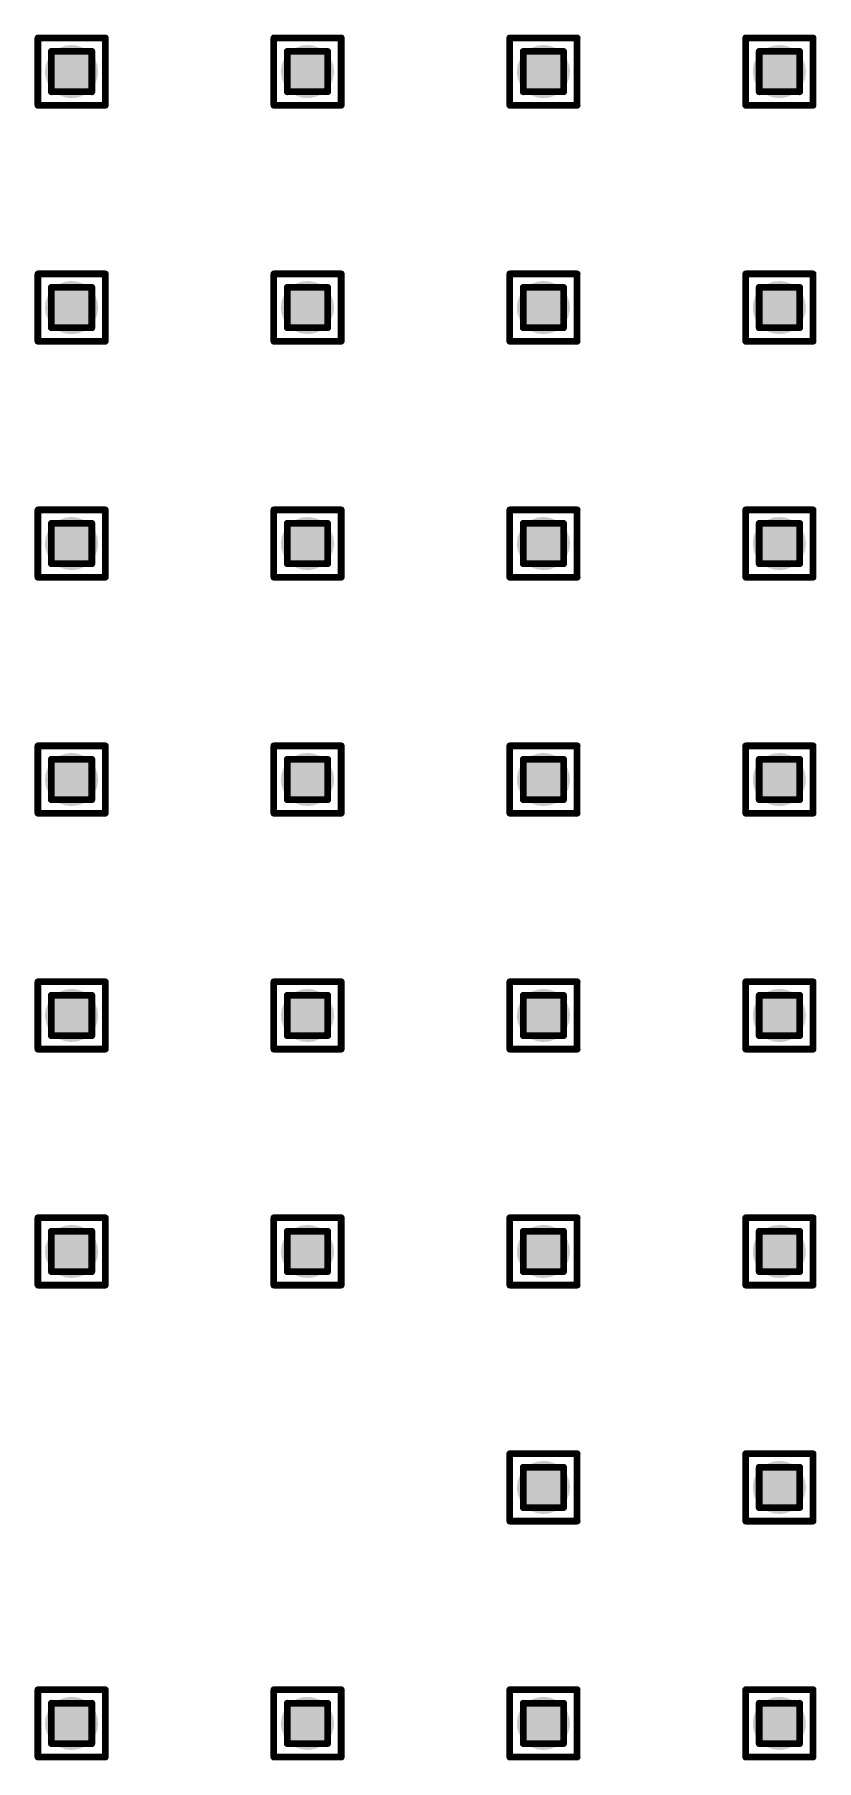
# Model space of a CAD drawing. Header units: millimetres. Extents: x -25 to 478, y -31 to 252.
# Drawn here: x 189.74 to 195.63, y 46.2 to 59.2 of the extents above; entities that cross this region are included whole.
import ezdxf

# ---------------------------------------------------------------- set-up
doc = ezdxf.new("R2010")
doc.units = ezdxf.units.MM
doc.layers.add('DrillDrawing', color=1, linetype='Continuous')
doc.layers.add('ViaHoleLayer', color=16, linetype='Continuous')

msp = doc.modelspace()

# ---------------------------------------------------------------- hatches: boundary and pattern name
at = {"layer": 'ViaHoleLayer'}
h = msp.add_hatch(color=16, dxfattribs=at)
edge = h.paths.add_edge_path()
edge.add_arc((190.017, 58.922), 0.2, 0, 360)
h = msp.add_hatch(color=16, dxfattribs=at)
edge = h.paths.add_edge_path()
edge.add_arc((191.795, 58.922), 0.2, 0, 360)
h = msp.add_hatch(color=16, dxfattribs=at)
edge = h.paths.add_edge_path()
edge.add_arc((193.573, 58.922), 0.2, 0, 360)
h = msp.add_hatch(color=16, dxfattribs=at)
edge = h.paths.add_edge_path()
edge.add_arc((195.351, 58.922), 0.2, 0, 360)
h = msp.add_hatch(color=16, dxfattribs=at)
edge = h.paths.add_edge_path()
edge.add_arc((190.017, 57.144), 0.2, 0, 360)
h = msp.add_hatch(color=16, dxfattribs=at)
edge = h.paths.add_edge_path()
edge.add_arc((191.795, 57.144), 0.2, 0, 360)
h = msp.add_hatch(color=16, dxfattribs=at)
edge = h.paths.add_edge_path()
edge.add_arc((193.573, 57.144), 0.2, 0, 360)
h = msp.add_hatch(color=16, dxfattribs=at)
edge = h.paths.add_edge_path()
edge.add_arc((195.351, 57.144), 0.2, 0, 360)
h = msp.add_hatch(color=16, dxfattribs=at)
edge = h.paths.add_edge_path()
edge.add_arc((190.017, 55.366), 0.2, 0, 360)
h = msp.add_hatch(color=16, dxfattribs=at)
edge = h.paths.add_edge_path()
edge.add_arc((191.795, 55.366), 0.2, 0, 360)
h = msp.add_hatch(color=16, dxfattribs=at)
edge = h.paths.add_edge_path()
edge.add_arc((193.573, 55.366), 0.2, 0, 360)
h = msp.add_hatch(color=16, dxfattribs=at)
edge = h.paths.add_edge_path()
edge.add_arc((195.351, 55.366), 0.2, 0, 360)
h = msp.add_hatch(color=16, dxfattribs=at)
edge = h.paths.add_edge_path()
edge.add_arc((190.017, 53.588), 0.2, 0, 360)
h = msp.add_hatch(color=16, dxfattribs=at)
edge = h.paths.add_edge_path()
edge.add_arc((191.795, 53.588), 0.2, 0, 360)
h = msp.add_hatch(color=16, dxfattribs=at)
edge = h.paths.add_edge_path()
edge.add_arc((193.573, 53.588), 0.2, 0, 360)
h = msp.add_hatch(color=16, dxfattribs=at)
edge = h.paths.add_edge_path()
edge.add_arc((195.351, 53.588), 0.2, 0, 360)
h = msp.add_hatch(color=16, dxfattribs=at)
edge = h.paths.add_edge_path()
edge.add_arc((190.017, 51.81), 0.2, 0, 360)
h = msp.add_hatch(color=16, dxfattribs=at)
edge = h.paths.add_edge_path()
edge.add_arc((191.795, 51.81), 0.2, 0, 360)
h = msp.add_hatch(color=16, dxfattribs=at)
edge = h.paths.add_edge_path()
edge.add_arc((193.573, 51.81), 0.2, 0, 360)
h = msp.add_hatch(color=16, dxfattribs=at)
edge = h.paths.add_edge_path()
edge.add_arc((195.351, 51.81), 0.2, 0, 360)
h = msp.add_hatch(color=16, dxfattribs=at)
edge = h.paths.add_edge_path()
edge.add_arc((190.017, 50.032), 0.2, 0, 360)
h = msp.add_hatch(color=16, dxfattribs=at)
edge = h.paths.add_edge_path()
edge.add_arc((191.795, 50.032), 0.2, 0, 360)
h = msp.add_hatch(color=16, dxfattribs=at)
edge = h.paths.add_edge_path()
edge.add_arc((193.573, 50.032), 0.2, 0, 360)
h = msp.add_hatch(color=16, dxfattribs=at)
edge = h.paths.add_edge_path()
edge.add_arc((195.351, 50.032), 0.2, 0, 360)
h = msp.add_hatch(color=16, dxfattribs=at)
edge = h.paths.add_edge_path()
edge.add_arc((193.573, 48.254), 0.2, 0, 360)
h = msp.add_hatch(color=16, dxfattribs=at)
edge = h.paths.add_edge_path()
edge.add_arc((195.351, 48.254), 0.2, 0, 360)
h = msp.add_hatch(color=16, dxfattribs=at)
edge = h.paths.add_edge_path()
edge.add_arc((190.017, 46.476), 0.2, 0, 360)
h = msp.add_hatch(color=16, dxfattribs=at)
edge = h.paths.add_edge_path()
edge.add_arc((191.795, 46.476), 0.2, 0, 360)
h = msp.add_hatch(color=16, dxfattribs=at)
edge = h.paths.add_edge_path()
edge.add_arc((193.573, 46.476), 0.2, 0, 360)
h = msp.add_hatch(color=16, dxfattribs=at)
edge = h.paths.add_edge_path()
edge.add_arc((195.351, 46.476), 0.2, 0, 360)

# ---------------------------------------------------------------- linework, layer by layer
at = {"layer": 'DrillDrawing', "const_width": 0.0508}
for points in [[(189.763, 59.176), (190.271, 59.176)], [(189.763, 58.668), (189.763, 59.176)], [(190.271, 58.668), (190.271, 59.176)], [(191.541, 59.176), (192.049, 59.176)], [(191.541, 58.668), (191.541, 59.176)], [(192.049, 58.668), (192.049, 59.176)], [(193.319, 59.176), (193.827, 59.176)], [(193.319, 58.668), (193.319, 59.176)], [(193.827, 58.668), (193.827, 59.176)], [(195.097, 59.176), (195.605, 59.176)], [(195.097, 58.668), (195.097, 59.176)], [(195.605, 58.668), (195.605, 59.176)], [(189.865, 59.074), (190.17, 59.074)], [(189.865, 58.77), (189.865, 59.074)], [(190.17, 58.77), (190.17, 59.074)], [(191.643, 59.074), (191.948, 59.074)], [(191.643, 58.77), (191.643, 59.074)], [(191.948, 58.77), (191.948, 59.074)], [(193.421, 59.074), (193.726, 59.074)], [(193.421, 58.77), (193.421, 59.074)], [(193.726, 58.77), (193.726, 59.074)], [(195.199, 59.074), (195.504, 59.074)], [(195.199, 58.77), (195.199, 59.074)], [(195.504, 58.77), (195.504, 59.074)], [(189.865, 58.77), (190.17, 58.77)], [(191.643, 58.77), (191.948, 58.77)], [(193.421, 58.77), (193.726, 58.77)], [(195.199, 58.77), (195.504, 58.77)], [(189.763, 58.668), (190.271, 58.668)], [(191.541, 58.668), (192.049, 58.668)], [(193.319, 58.668), (193.827, 58.668)], [(195.097, 58.668), (195.605, 58.668)], [(189.763, 57.398), (190.271, 57.398)], [(189.763, 56.89), (189.763, 57.398)], [(190.271, 56.89), (190.271, 57.398)], [(191.541, 57.398), (192.049, 57.398)], [(191.541, 56.89), (191.541, 57.398)], [(192.049, 56.89), (192.049, 57.398)], [(193.319, 57.398), (193.827, 57.398)], [(193.319, 56.89), (193.319, 57.398)], [(193.827, 56.89), (193.827, 57.398)], [(195.097, 57.398), (195.605, 57.398)], [(195.097, 56.89), (195.097, 57.398)], [(195.605, 56.89), (195.605, 57.398)], [(189.865, 57.296), (190.17, 57.296)], [(189.865, 56.992), (189.865, 57.296)], [(190.17, 56.992), (190.17, 57.296)], [(191.643, 57.296), (191.948, 57.296)], [(191.643, 56.992), (191.643, 57.296)], [(191.948, 56.992), (191.948, 57.296)], [(193.421, 57.296), (193.726, 57.296)], [(193.421, 56.992), (193.421, 57.296)], [(193.726, 56.992), (193.726, 57.296)], [(195.199, 57.296), (195.504, 57.296)], [(195.199, 56.992), (195.199, 57.296)], [(195.504, 56.992), (195.504, 57.296)], [(189.865, 56.992), (190.17, 56.992)], [(191.643, 56.992), (191.948, 56.992)], [(193.421, 56.992), (193.726, 56.992)], [(195.199, 56.992), (195.504, 56.992)], [(189.763, 56.89), (190.271, 56.89)], [(191.541, 56.89), (192.049, 56.89)], [(193.319, 56.89), (193.827, 56.89)], [(195.097, 56.89), (195.605, 56.89)], [(189.763, 55.62), (190.271, 55.62)], [(189.763, 55.112), (189.763, 55.62)], [(189.865, 55.518), (190.17, 55.518)], [(189.865, 55.214), (189.865, 55.518)], [(190.17, 55.214), (190.17, 55.518)], [(190.271, 55.112), (190.271, 55.62)], [(191.541, 55.62), (192.049, 55.62)], [(191.541, 55.112), (191.541, 55.62)], [(191.643, 55.518), (191.948, 55.518)], [(191.643, 55.214), (191.643, 55.518)], [(191.948, 55.214), (191.948, 55.518)], [(192.049, 55.112), (192.049, 55.62)], [(193.319, 55.62), (193.827, 55.62)], [(193.319, 55.112), (193.319, 55.62)], [(193.421, 55.518), (193.726, 55.518)], [(193.421, 55.214), (193.421, 55.518)], [(193.726, 55.214), (193.726, 55.518)], [(193.827, 55.112), (193.827, 55.62)], [(195.097, 55.62), (195.605, 55.62)], [(195.097, 55.112), (195.097, 55.62)], [(195.199, 55.518), (195.504, 55.518)], [(195.199, 55.214), (195.199, 55.518)], [(195.504, 55.214), (195.504, 55.518)], [(195.605, 55.112), (195.605, 55.62)], [(189.865, 55.214), (190.17, 55.214)], [(191.643, 55.214), (191.948, 55.214)], [(193.421, 55.214), (193.726, 55.214)], [(195.199, 55.214), (195.504, 55.214)], [(189.763, 55.112), (190.271, 55.112)], [(191.541, 55.112), (192.049, 55.112)], [(193.319, 55.112), (193.827, 55.112)], [(195.097, 55.112), (195.605, 55.112)], [(189.763, 53.842), (190.271, 53.842)], [(189.763, 53.334), (189.763, 53.842)], [(190.271, 53.334), (190.271, 53.842)], [(191.541, 53.842), (192.049, 53.842)], [(191.541, 53.334), (191.541, 53.842)], [(192.049, 53.334), (192.049, 53.842)], [(193.319, 53.842), (193.827, 53.842)], [(193.319, 53.334), (193.319, 53.842)], [(193.827, 53.334), (193.827, 53.842)], [(195.097, 53.842), (195.605, 53.842)], [(195.097, 53.334), (195.097, 53.842)], [(195.605, 53.334), (195.605, 53.842)], [(189.865, 53.74), (190.17, 53.74)], [(189.865, 53.436), (189.865, 53.74)], [(190.17, 53.436), (190.17, 53.74)], [(191.643, 53.74), (191.948, 53.74)], [(191.643, 53.436), (191.643, 53.74)], [(191.948, 53.436), (191.948, 53.74)], [(193.421, 53.74), (193.726, 53.74)], [(193.421, 53.436), (193.421, 53.74)], [(193.726, 53.436), (193.726, 53.74)], [(195.199, 53.74), (195.504, 53.74)], [(195.199, 53.436), (195.199, 53.74)], [(195.504, 53.436), (195.504, 53.74)], [(189.865, 53.436), (190.17, 53.436)], [(191.643, 53.436), (191.948, 53.436)], [(193.421, 53.436), (193.726, 53.436)], [(195.199, 53.436), (195.504, 53.436)], [(189.763, 53.334), (190.271, 53.334)], [(191.541, 53.334), (192.049, 53.334)], [(193.319, 53.334), (193.827, 53.334)], [(195.097, 53.334), (195.605, 53.334)], [(189.763, 52.064), (190.271, 52.064)], [(189.763, 51.556), (189.763, 52.064)], [(190.271, 51.556), (190.271, 52.064)], [(191.541, 52.064), (192.049, 52.064)], [(191.541, 51.556), (191.541, 52.064)], [(192.049, 51.556), (192.049, 52.064)], [(193.319, 52.064), (193.827, 52.064)], [(193.319, 51.556), (193.319, 52.064)], [(193.827, 51.556), (193.827, 52.064)], [(195.097, 52.064), (195.605, 52.064)], [(195.097, 51.556), (195.097, 52.064)], [(195.605, 51.556), (195.605, 52.064)], [(189.865, 51.962), (190.17, 51.962)], [(189.865, 51.658), (189.865, 51.962)], [(190.17, 51.658), (190.17, 51.962)], [(191.643, 51.962), (191.948, 51.962)], [(191.643, 51.658), (191.643, 51.962)], [(191.948, 51.658), (191.948, 51.962)], [(193.421, 51.962), (193.726, 51.962)], [(193.421, 51.658), (193.421, 51.962)], [(193.726, 51.658), (193.726, 51.962)], [(195.199, 51.962), (195.504, 51.962)], [(195.199, 51.658), (195.199, 51.962)], [(195.504, 51.658), (195.504, 51.962)], [(189.865, 51.658), (190.17, 51.658)], [(191.643, 51.658), (191.948, 51.658)], [(193.421, 51.658), (193.726, 51.658)], [(195.199, 51.658), (195.504, 51.658)], [(189.763, 51.556), (190.271, 51.556)], [(191.541, 51.556), (192.049, 51.556)], [(193.319, 51.556), (193.827, 51.556)], [(195.097, 51.556), (195.605, 51.556)], [(189.763, 50.286), (190.271, 50.286)], [(189.763, 49.778), (189.763, 50.286)], [(189.865, 50.184), (190.17, 50.184)], [(189.865, 49.88), (189.865, 50.184)], [(190.17, 49.88), (190.17, 50.184)], [(190.271, 49.778), (190.271, 50.286)], [(191.541, 50.286), (192.049, 50.286)], [(191.541, 49.778), (191.541, 50.286)], [(191.643, 50.184), (191.948, 50.184)], [(191.643, 49.88), (191.643, 50.184)], [(191.948, 49.88), (191.948, 50.184)], [(192.049, 49.778), (192.049, 50.286)], [(193.319, 50.286), (193.827, 50.286)], [(193.319, 49.778), (193.319, 50.286)], [(193.421, 50.184), (193.726, 50.184)], [(193.421, 49.88), (193.421, 50.184)], [(193.726, 49.88), (193.726, 50.184)], [(193.827, 49.778), (193.827, 50.286)], [(195.097, 50.286), (195.605, 50.286)], [(195.097, 49.778), (195.097, 50.286)], [(195.199, 50.184), (195.504, 50.184)], [(195.199, 49.88), (195.199, 50.184)], [(195.504, 49.88), (195.504, 50.184)], [(195.605, 49.778), (195.605, 50.286)], [(189.865, 49.88), (190.17, 49.88)], [(191.643, 49.88), (191.948, 49.88)], [(193.421, 49.88), (193.726, 49.88)], [(195.199, 49.88), (195.504, 49.88)], [(189.763, 49.778), (190.271, 49.778)], [(191.541, 49.778), (192.049, 49.778)], [(193.319, 49.778), (193.827, 49.778)], [(195.097, 49.778), (195.605, 49.778)], [(193.319, 48.508), (193.827, 48.508)], [(193.319, 48), (193.319, 48.508)], [(193.827, 48), (193.827, 48.508)], [(195.097, 48.508), (195.605, 48.508)], [(195.097, 48), (195.097, 48.508)], [(195.605, 48), (195.605, 48.508)], [(193.421, 48.406), (193.726, 48.406)], [(193.421, 48.102), (193.421, 48.406)], [(193.726, 48.102), (193.726, 48.406)], [(195.199, 48.406), (195.504, 48.406)], [(195.199, 48.102), (195.199, 48.406)], [(195.504, 48.102), (195.504, 48.406)], [(193.421, 48.102), (193.726, 48.102)], [(195.199, 48.102), (195.504, 48.102)], [(193.319, 48), (193.827, 48)], [(195.097, 48), (195.605, 48)], [(189.763, 46.73), (190.271, 46.73)], [(189.763, 46.222), (189.763, 46.73)], [(190.271, 46.222), (190.271, 46.73)], [(191.541, 46.73), (192.049, 46.73)], [(191.541, 46.222), (191.541, 46.73)], [(192.049, 46.222), (192.049, 46.73)], [(193.319, 46.73), (193.827, 46.73)], [(193.319, 46.222), (193.319, 46.73)], [(193.827, 46.222), (193.827, 46.73)], [(195.097, 46.73), (195.605, 46.73)], [(195.097, 46.222), (195.097, 46.73)], [(195.605, 46.222), (195.605, 46.73)], [(189.865, 46.628), (190.17, 46.628)], [(189.865, 46.324), (189.865, 46.628)], [(190.17, 46.324), (190.17, 46.628)], [(191.643, 46.628), (191.948, 46.628)], [(191.643, 46.324), (191.643, 46.628)], [(191.948, 46.324), (191.948, 46.628)], [(193.421, 46.628), (193.726, 46.628)], [(193.421, 46.324), (193.421, 46.628)], [(193.726, 46.324), (193.726, 46.628)], [(195.199, 46.628), (195.504, 46.628)], [(195.199, 46.324), (195.199, 46.628)], [(195.504, 46.324), (195.504, 46.628)], [(189.865, 46.324), (190.17, 46.324)], [(191.643, 46.324), (191.948, 46.324)], [(193.421, 46.324), (193.726, 46.324)], [(195.199, 46.324), (195.504, 46.324)], [(189.763, 46.222), (190.271, 46.222)], [(191.541, 46.222), (192.049, 46.222)], [(193.319, 46.222), (193.827, 46.222)], [(195.097, 46.222), (195.605, 46.222)]]:
    msp.add_lwpolyline(points, dxfattribs=at)
at = {"layer": 'DrillDrawing', "const_width": 0.0254}
for points in [[(189.751, 59.176, 1), (189.776, 59.176, 1)], [(189.751, 59.176, 1), (189.776, 59.176, 1)], [(190.259, 59.176, 1), (190.284, 59.176, 1)], [(190.259, 59.176, 1), (190.284, 59.176, 1)], [(191.529, 59.176, 1), (191.554, 59.176, 1)], [(191.529, 59.176, 1), (191.554, 59.176, 1)], [(192.037, 59.176, 1), (192.062, 59.176, 1)], [(192.037, 59.176, 1), (192.062, 59.176, 1)], [(193.307, 59.176, 1), (193.332, 59.176, 1)], [(193.307, 59.176, 1), (193.332, 59.176, 1)], [(193.815, 59.176, 1), (193.84, 59.176, 1)], [(193.815, 59.176, 1), (193.84, 59.176, 1)], [(195.085, 59.176, 1), (195.11, 59.176, 1)], [(195.085, 59.176, 1), (195.11, 59.176, 1)], [(195.593, 59.176, 1), (195.618, 59.176, 1)], [(195.593, 59.176, 1), (195.618, 59.176, 1)], [(189.852, 59.074, 1), (189.878, 59.074, 1)], [(189.852, 59.074, 1), (189.878, 59.074, 1)], [(190.157, 59.074, 1), (190.183, 59.074, 1)], [(190.157, 59.074, 1), (190.183, 59.074, 1)], [(191.63, 59.074, 1), (191.656, 59.074, 1)], [(191.63, 59.074, 1), (191.656, 59.074, 1)], [(191.935, 59.074, 1), (191.96, 59.074, 1)], [(191.935, 59.074, 1), (191.96, 59.074, 1)], [(193.408, 59.074, 1), (193.434, 59.074, 1)], [(193.408, 59.074, 1), (193.434, 59.074, 1)], [(193.713, 59.074, 1), (193.738, 59.074, 1)], [(193.713, 59.074, 1), (193.738, 59.074, 1)], [(195.186, 59.074, 1), (195.212, 59.074, 1)], [(195.186, 59.074, 1), (195.212, 59.074, 1)], [(195.491, 59.074, 1), (195.517, 59.074, 1)], [(195.491, 59.074, 1), (195.517, 59.074, 1)], [(189.852, 58.77, 1), (189.878, 58.77, 1)], [(189.852, 58.77, 1), (189.878, 58.77, 1)], [(190.157, 58.77, 1), (190.183, 58.77, 1)], [(190.157, 58.77, 1), (190.183, 58.77, 1)], [(191.63, 58.77, 1), (191.656, 58.77, 1)], [(191.63, 58.77, 1), (191.656, 58.77, 1)], [(191.935, 58.77, 1), (191.96, 58.77, 1)], [(191.935, 58.77, 1), (191.96, 58.77, 1)], [(193.408, 58.77, 1), (193.434, 58.77, 1)], [(193.408, 58.77, 1), (193.434, 58.77, 1)], [(193.713, 58.77, 1), (193.738, 58.77, 1)], [(193.713, 58.77, 1), (193.738, 58.77, 1)], [(195.186, 58.77, 1), (195.212, 58.77, 1)], [(195.186, 58.77, 1), (195.212, 58.77, 1)], [(195.491, 58.77, 1), (195.517, 58.77, 1)], [(195.491, 58.77, 1), (195.517, 58.77, 1)], [(189.751, 58.668, 1), (189.776, 58.668, 1)], [(189.751, 58.668, 1), (189.776, 58.668, 1)], [(190.259, 58.668, 1), (190.284, 58.668, 1)], [(190.259, 58.668, 1), (190.284, 58.668, 1)], [(191.529, 58.668, 1), (191.554, 58.668, 1)], [(191.529, 58.668, 1), (191.554, 58.668, 1)], [(192.037, 58.668, 1), (192.062, 58.668, 1)], [(192.037, 58.668, 1), (192.062, 58.668, 1)], [(193.307, 58.668, 1), (193.332, 58.668, 1)], [(193.307, 58.668, 1), (193.332, 58.668, 1)], [(193.815, 58.668, 1), (193.84, 58.668, 1)], [(193.815, 58.668, 1), (193.84, 58.668, 1)], [(195.085, 58.668, 1), (195.11, 58.668, 1)], [(195.085, 58.668, 1), (195.11, 58.668, 1)], [(195.593, 58.668, 1), (195.618, 58.668, 1)], [(195.593, 58.668, 1), (195.618, 58.668, 1)], [(189.751, 57.398, 1), (189.776, 57.398, 1)], [(189.751, 57.398, 1), (189.776, 57.398, 1)], [(190.259, 57.398, 1), (190.284, 57.398, 1)], [(190.259, 57.398, 1), (190.284, 57.398, 1)], [(191.529, 57.398, 1), (191.554, 57.398, 1)], [(191.529, 57.398, 1), (191.554, 57.398, 1)], [(192.037, 57.398, 1), (192.062, 57.398, 1)], [(192.037, 57.398, 1), (192.062, 57.398, 1)], [(193.307, 57.398, 1), (193.332, 57.398, 1)], [(193.307, 57.398, 1), (193.332, 57.398, 1)], [(193.815, 57.398, 1), (193.84, 57.398, 1)], [(193.815, 57.398, 1), (193.84, 57.398, 1)], [(195.085, 57.398, 1), (195.11, 57.398, 1)], [(195.085, 57.398, 1), (195.11, 57.398, 1)], [(195.593, 57.398, 1), (195.618, 57.398, 1)], [(195.593, 57.398, 1), (195.618, 57.398, 1)], [(189.852, 57.296, 1), (189.878, 57.296, 1)], [(189.852, 57.296, 1), (189.878, 57.296, 1)], [(190.157, 57.296, 1), (190.183, 57.296, 1)], [(190.157, 57.296, 1), (190.183, 57.296, 1)], [(191.63, 57.296, 1), (191.656, 57.296, 1)], [(191.63, 57.296, 1), (191.656, 57.296, 1)], [(191.935, 57.296, 1), (191.96, 57.296, 1)], [(191.935, 57.296, 1), (191.96, 57.296, 1)], [(193.408, 57.296, 1), (193.434, 57.296, 1)], [(193.408, 57.296, 1), (193.434, 57.296, 1)], [(193.713, 57.296, 1), (193.738, 57.296, 1)], [(193.713, 57.296, 1), (193.738, 57.296, 1)], [(195.186, 57.296, 1), (195.212, 57.296, 1)], [(195.186, 57.296, 1), (195.212, 57.296, 1)], [(195.491, 57.296, 1), (195.517, 57.296, 1)], [(195.491, 57.296, 1), (195.517, 57.296, 1)], [(189.852, 56.992, 1), (189.878, 56.992, 1)], [(189.852, 56.992, 1), (189.878, 56.992, 1)], [(190.157, 56.992, 1), (190.183, 56.992, 1)], [(190.157, 56.992, 1), (190.183, 56.992, 1)], [(191.63, 56.992, 1), (191.656, 56.992, 1)], [(191.63, 56.992, 1), (191.656, 56.992, 1)], [(191.935, 56.992, 1), (191.96, 56.992, 1)], [(191.935, 56.992, 1), (191.96, 56.992, 1)], [(193.408, 56.992, 1), (193.434, 56.992, 1)], [(193.408, 56.992, 1), (193.434, 56.992, 1)], [(193.713, 56.992, 1), (193.738, 56.992, 1)], [(193.713, 56.992, 1), (193.738, 56.992, 1)], [(195.186, 56.992, 1), (195.212, 56.992, 1)], [(195.186, 56.992, 1), (195.212, 56.992, 1)], [(195.491, 56.992, 1), (195.517, 56.992, 1)], [(195.491, 56.992, 1), (195.517, 56.992, 1)], [(189.751, 56.89, 1), (189.776, 56.89, 1)], [(189.751, 56.89, 1), (189.776, 56.89, 1)], [(190.259, 56.89, 1), (190.284, 56.89, 1)], [(190.259, 56.89, 1), (190.284, 56.89, 1)], [(191.529, 56.89, 1), (191.554, 56.89, 1)], [(191.529, 56.89, 1), (191.554, 56.89, 1)], [(192.037, 56.89, 1), (192.062, 56.89, 1)], [(192.037, 56.89, 1), (192.062, 56.89, 1)], [(193.307, 56.89, 1), (193.332, 56.89, 1)], [(193.307, 56.89, 1), (193.332, 56.89, 1)], [(193.815, 56.89, 1), (193.84, 56.89, 1)], [(193.815, 56.89, 1), (193.84, 56.89, 1)], [(195.085, 56.89, 1), (195.11, 56.89, 1)], [(195.085, 56.89, 1), (195.11, 56.89, 1)], [(195.593, 56.89, 1), (195.618, 56.89, 1)], [(195.593, 56.89, 1), (195.618, 56.89, 1)], [(189.751, 55.62, 1), (189.776, 55.62, 1)], [(189.751, 55.62, 1), (189.776, 55.62, 1)], [(189.852, 55.518, 1), (189.878, 55.518, 1)], [(189.852, 55.518, 1), (189.878, 55.518, 1)], [(190.157, 55.518, 1), (190.183, 55.518, 1)], [(190.157, 55.518, 1), (190.183, 55.518, 1)], [(190.259, 55.62, 1), (190.284, 55.62, 1)], [(190.259, 55.62, 1), (190.284, 55.62, 1)], [(191.529, 55.62, 1), (191.554, 55.62, 1)], [(191.529, 55.62, 1), (191.554, 55.62, 1)], [(191.63, 55.518, 1), (191.656, 55.518, 1)], [(191.63, 55.518, 1), (191.656, 55.518, 1)], [(191.935, 55.518, 1), (191.96, 55.518, 1)], [(191.935, 55.518, 1), (191.96, 55.518, 1)], [(192.037, 55.62, 1), (192.062, 55.62, 1)], [(192.037, 55.62, 1), (192.062, 55.62, 1)], [(193.307, 55.62, 1), (193.332, 55.62, 1)], [(193.307, 55.62, 1), (193.332, 55.62, 1)], [(193.408, 55.518, 1), (193.434, 55.518, 1)], [(193.408, 55.518, 1), (193.434, 55.518, 1)], [(193.713, 55.518, 1), (193.738, 55.518, 1)], [(193.713, 55.518, 1), (193.738, 55.518, 1)], [(193.815, 55.62, 1), (193.84, 55.62, 1)], [(193.815, 55.62, 1), (193.84, 55.62, 1)], [(195.085, 55.62, 1), (195.11, 55.62, 1)], [(195.085, 55.62, 1), (195.11, 55.62, 1)], [(195.186, 55.518, 1), (195.212, 55.518, 1)], [(195.186, 55.518, 1), (195.212, 55.518, 1)], [(195.491, 55.518, 1), (195.517, 55.518, 1)], [(195.491, 55.518, 1), (195.517, 55.518, 1)], [(195.593, 55.62, 1), (195.618, 55.62, 1)], [(195.593, 55.62, 1), (195.618, 55.62, 1)], [(189.852, 55.214, 1), (189.878, 55.214, 1)], [(189.852, 55.214, 1), (189.878, 55.214, 1)], [(190.157, 55.214, 1), (190.183, 55.214, 1)], [(190.157, 55.214, 1), (190.183, 55.214, 1)], [(191.63, 55.214, 1), (191.656, 55.214, 1)], [(191.63, 55.214, 1), (191.656, 55.214, 1)], [(191.935, 55.214, 1), (191.96, 55.214, 1)], [(191.935, 55.214, 1), (191.96, 55.214, 1)], [(193.408, 55.214, 1), (193.434, 55.214, 1)], [(193.408, 55.214, 1), (193.434, 55.214, 1)], [(193.713, 55.214, 1), (193.738, 55.214, 1)], [(193.713, 55.214, 1), (193.738, 55.214, 1)], [(195.186, 55.214, 1), (195.212, 55.214, 1)], [(195.186, 55.214, 1), (195.212, 55.214, 1)], [(195.491, 55.214, 1), (195.517, 55.214, 1)], [(195.491, 55.214, 1), (195.517, 55.214, 1)], [(189.751, 55.112, 1), (189.776, 55.112, 1)], [(189.751, 55.112, 1), (189.776, 55.112, 1)], [(190.259, 55.112, 1), (190.284, 55.112, 1)], [(190.259, 55.112, 1), (190.284, 55.112, 1)], [(191.529, 55.112, 1), (191.554, 55.112, 1)], [(191.529, 55.112, 1), (191.554, 55.112, 1)], [(192.037, 55.112, 1), (192.062, 55.112, 1)], [(192.037, 55.112, 1), (192.062, 55.112, 1)], [(193.307, 55.112, 1), (193.332, 55.112, 1)], [(193.307, 55.112, 1), (193.332, 55.112, 1)], [(193.815, 55.112, 1), (193.84, 55.112, 1)], [(193.815, 55.112, 1), (193.84, 55.112, 1)], [(195.085, 55.112, 1), (195.11, 55.112, 1)], [(195.085, 55.112, 1), (195.11, 55.112, 1)], [(195.593, 55.112, 1), (195.618, 55.112, 1)], [(195.593, 55.112, 1), (195.618, 55.112, 1)], [(189.751, 53.842, 1), (189.776, 53.842, 1)], [(189.751, 53.842, 1), (189.776, 53.842, 1)], [(190.259, 53.842, 1), (190.284, 53.842, 1)], [(190.259, 53.842, 1), (190.284, 53.842, 1)], [(191.529, 53.842, 1), (191.554, 53.842, 1)], [(191.529, 53.842, 1), (191.554, 53.842, 1)], [(192.037, 53.842, 1), (192.062, 53.842, 1)], [(192.037, 53.842, 1), (192.062, 53.842, 1)], [(193.307, 53.842, 1), (193.332, 53.842, 1)], [(193.307, 53.842, 1), (193.332, 53.842, 1)], [(193.815, 53.842, 1), (193.84, 53.842, 1)], [(193.815, 53.842, 1), (193.84, 53.842, 1)], [(195.085, 53.842, 1), (195.11, 53.842, 1)], [(195.085, 53.842, 1), (195.11, 53.842, 1)], [(195.593, 53.842, 1), (195.618, 53.842, 1)], [(195.593, 53.842, 1), (195.618, 53.842, 1)], [(189.852, 53.74, 1), (189.878, 53.74, 1)], [(189.852, 53.74, 1), (189.878, 53.74, 1)], [(190.157, 53.74, 1), (190.183, 53.74, 1)], [(190.157, 53.74, 1), (190.183, 53.74, 1)], [(191.63, 53.74, 1), (191.656, 53.74, 1)], [(191.63, 53.74, 1), (191.656, 53.74, 1)], [(191.935, 53.74, 1), (191.96, 53.74, 1)], [(191.935, 53.74, 1), (191.96, 53.74, 1)], [(193.408, 53.74, 1), (193.434, 53.74, 1)], [(193.408, 53.74, 1), (193.434, 53.74, 1)], [(193.713, 53.74, 1), (193.738, 53.74, 1)], [(193.713, 53.74, 1), (193.738, 53.74, 1)], [(195.186, 53.74, 1), (195.212, 53.74, 1)], [(195.186, 53.74, 1), (195.212, 53.74, 1)], [(195.491, 53.74, 1), (195.517, 53.74, 1)], [(195.491, 53.74, 1), (195.517, 53.74, 1)], [(189.852, 53.436, 1), (189.878, 53.436, 1)], [(189.852, 53.436, 1), (189.878, 53.436, 1)], [(190.157, 53.436, 1), (190.183, 53.436, 1)], [(190.157, 53.436, 1), (190.183, 53.436, 1)], [(191.63, 53.436, 1), (191.656, 53.436, 1)], [(191.63, 53.436, 1), (191.656, 53.436, 1)], [(191.935, 53.436, 1), (191.96, 53.436, 1)], [(191.935, 53.436, 1), (191.96, 53.436, 1)], [(193.408, 53.436, 1), (193.434, 53.436, 1)], [(193.408, 53.436, 1), (193.434, 53.436, 1)], [(193.713, 53.436, 1), (193.738, 53.436, 1)], [(193.713, 53.436, 1), (193.738, 53.436, 1)], [(195.186, 53.436, 1), (195.212, 53.436, 1)], [(195.186, 53.436, 1), (195.212, 53.436, 1)], [(195.491, 53.436, 1), (195.517, 53.436, 1)], [(195.491, 53.436, 1), (195.517, 53.436, 1)], [(189.751, 53.334, 1), (189.776, 53.334, 1)], [(189.751, 53.334, 1), (189.776, 53.334, 1)], [(190.259, 53.334, 1), (190.284, 53.334, 1)], [(190.259, 53.334, 1), (190.284, 53.334, 1)], [(191.529, 53.334, 1), (191.554, 53.334, 1)], [(191.529, 53.334, 1), (191.554, 53.334, 1)], [(192.037, 53.334, 1), (192.062, 53.334, 1)], [(192.037, 53.334, 1), (192.062, 53.334, 1)], [(193.307, 53.334, 1), (193.332, 53.334, 1)], [(193.307, 53.334, 1), (193.332, 53.334, 1)], [(193.815, 53.334, 1), (193.84, 53.334, 1)], [(193.815, 53.334, 1), (193.84, 53.334, 1)], [(195.085, 53.334, 1), (195.11, 53.334, 1)], [(195.085, 53.334, 1), (195.11, 53.334, 1)], [(195.593, 53.334, 1), (195.618, 53.334, 1)], [(195.593, 53.334, 1), (195.618, 53.334, 1)], [(189.751, 52.064, 1), (189.776, 52.064, 1)], [(189.751, 52.064, 1), (189.776, 52.064, 1)], [(190.259, 52.064, 1), (190.284, 52.064, 1)], [(190.259, 52.064, 1), (190.284, 52.064, 1)], [(191.529, 52.064, 1), (191.554, 52.064, 1)], [(191.529, 52.064, 1), (191.554, 52.064, 1)], [(192.037, 52.064, 1), (192.062, 52.064, 1)], [(192.037, 52.064, 1), (192.062, 52.064, 1)], [(193.307, 52.064, 1), (193.332, 52.064, 1)], [(193.307, 52.064, 1), (193.332, 52.064, 1)], [(193.815, 52.064, 1), (193.84, 52.064, 1)], [(193.815, 52.064, 1), (193.84, 52.064, 1)], [(195.085, 52.064, 1), (195.11, 52.064, 1)], [(195.085, 52.064, 1), (195.11, 52.064, 1)], [(195.593, 52.064, 1), (195.618, 52.064, 1)], [(195.593, 52.064, 1), (195.618, 52.064, 1)], [(189.852, 51.962, 1), (189.878, 51.962, 1)], [(189.852, 51.962, 1), (189.878, 51.962, 1)], [(190.157, 51.962, 1), (190.183, 51.962, 1)], [(190.157, 51.962, 1), (190.183, 51.962, 1)], [(191.63, 51.962, 1), (191.656, 51.962, 1)], [(191.63, 51.962, 1), (191.656, 51.962, 1)], [(191.935, 51.962, 1), (191.96, 51.962, 1)], [(191.935, 51.962, 1), (191.96, 51.962, 1)], [(193.408, 51.962, 1), (193.434, 51.962, 1)], [(193.408, 51.962, 1), (193.434, 51.962, 1)], [(193.713, 51.962, 1), (193.738, 51.962, 1)], [(193.713, 51.962, 1), (193.738, 51.962, 1)], [(195.186, 51.962, 1), (195.212, 51.962, 1)], [(195.186, 51.962, 1), (195.212, 51.962, 1)], [(195.491, 51.962, 1), (195.517, 51.962, 1)], [(195.491, 51.962, 1), (195.517, 51.962, 1)], [(189.852, 51.658, 1), (189.878, 51.658, 1)], [(189.852, 51.658, 1), (189.878, 51.658, 1)], [(190.157, 51.658, 1), (190.183, 51.658, 1)], [(190.157, 51.658, 1), (190.183, 51.658, 1)], [(191.63, 51.658, 1), (191.656, 51.658, 1)], [(191.63, 51.658, 1), (191.656, 51.658, 1)], [(191.935, 51.658, 1), (191.96, 51.658, 1)], [(191.935, 51.658, 1), (191.96, 51.658, 1)], [(193.408, 51.658, 1), (193.434, 51.658, 1)], [(193.408, 51.658, 1), (193.434, 51.658, 1)], [(193.713, 51.658, 1), (193.738, 51.658, 1)], [(193.713, 51.658, 1), (193.738, 51.658, 1)], [(195.186, 51.658, 1), (195.212, 51.658, 1)], [(195.186, 51.658, 1), (195.212, 51.658, 1)], [(195.491, 51.658, 1), (195.517, 51.658, 1)], [(195.491, 51.658, 1), (195.517, 51.658, 1)], [(189.751, 51.556, 1), (189.776, 51.556, 1)], [(189.751, 51.556, 1), (189.776, 51.556, 1)], [(190.259, 51.556, 1), (190.284, 51.556, 1)], [(190.259, 51.556, 1), (190.284, 51.556, 1)], [(191.529, 51.556, 1), (191.554, 51.556, 1)], [(191.529, 51.556, 1), (191.554, 51.556, 1)], [(192.037, 51.556, 1), (192.062, 51.556, 1)], [(192.037, 51.556, 1), (192.062, 51.556, 1)], [(193.307, 51.556, 1), (193.332, 51.556, 1)], [(193.307, 51.556, 1), (193.332, 51.556, 1)], [(193.815, 51.556, 1), (193.84, 51.556, 1)], [(193.815, 51.556, 1), (193.84, 51.556, 1)], [(195.085, 51.556, 1), (195.11, 51.556, 1)], [(195.085, 51.556, 1), (195.11, 51.556, 1)], [(195.593, 51.556, 1), (195.618, 51.556, 1)], [(195.593, 51.556, 1), (195.618, 51.556, 1)], [(189.751, 50.286, 1), (189.776, 50.286, 1)], [(189.751, 50.286, 1), (189.776, 50.286, 1)], [(189.852, 50.184, 1), (189.878, 50.184, 1)], [(189.852, 50.184, 1), (189.878, 50.184, 1)], [(190.157, 50.184, 1), (190.183, 50.184, 1)], [(190.157, 50.184, 1), (190.183, 50.184, 1)], [(190.259, 50.286, 1), (190.284, 50.286, 1)], [(190.259, 50.286, 1), (190.284, 50.286, 1)], [(191.529, 50.286, 1), (191.554, 50.286, 1)], [(191.529, 50.286, 1), (191.554, 50.286, 1)], [(191.63, 50.184, 1), (191.656, 50.184, 1)], [(191.63, 50.184, 1), (191.656, 50.184, 1)], [(191.935, 50.184, 1), (191.96, 50.184, 1)], [(191.935, 50.184, 1), (191.96, 50.184, 1)], [(192.037, 50.286, 1), (192.062, 50.286, 1)], [(192.037, 50.286, 1), (192.062, 50.286, 1)], [(193.307, 50.286, 1), (193.332, 50.286, 1)], [(193.307, 50.286, 1), (193.332, 50.286, 1)], [(193.408, 50.184, 1), (193.434, 50.184, 1)], [(193.408, 50.184, 1), (193.434, 50.184, 1)], [(193.713, 50.184, 1), (193.738, 50.184, 1)], [(193.713, 50.184, 1), (193.738, 50.184, 1)], [(193.815, 50.286, 1), (193.84, 50.286, 1)], [(193.815, 50.286, 1), (193.84, 50.286, 1)], [(195.085, 50.286, 1), (195.11, 50.286, 1)], [(195.085, 50.286, 1), (195.11, 50.286, 1)], [(195.186, 50.184, 1), (195.212, 50.184, 1)], [(195.186, 50.184, 1), (195.212, 50.184, 1)], [(195.491, 50.184, 1), (195.517, 50.184, 1)], [(195.491, 50.184, 1), (195.517, 50.184, 1)], [(195.593, 50.286, 1), (195.618, 50.286, 1)], [(195.593, 50.286, 1), (195.618, 50.286, 1)], [(189.852, 49.88, 1), (189.878, 49.88, 1)], [(189.852, 49.88, 1), (189.878, 49.88, 1)], [(190.157, 49.88, 1), (190.183, 49.88, 1)], [(190.157, 49.88, 1), (190.183, 49.88, 1)], [(191.63, 49.88, 1), (191.656, 49.88, 1)], [(191.63, 49.88, 1), (191.656, 49.88, 1)], [(191.935, 49.88, 1), (191.96, 49.88, 1)], [(191.935, 49.88, 1), (191.96, 49.88, 1)], [(193.408, 49.88, 1), (193.434, 49.88, 1)], [(193.408, 49.88, 1), (193.434, 49.88, 1)], [(193.713, 49.88, 1), (193.738, 49.88, 1)], [(193.713, 49.88, 1), (193.738, 49.88, 1)], [(195.186, 49.88, 1), (195.212, 49.88, 1)], [(195.186, 49.88, 1), (195.212, 49.88, 1)], [(195.491, 49.88, 1), (195.517, 49.88, 1)], [(195.491, 49.88, 1), (195.517, 49.88, 1)], [(189.751, 49.778, 1), (189.776, 49.778, 1)], [(189.751, 49.778, 1), (189.776, 49.778, 1)], [(190.259, 49.778, 1), (190.284, 49.778, 1)], [(190.259, 49.778, 1), (190.284, 49.778, 1)], [(191.529, 49.778, 1), (191.554, 49.778, 1)], [(191.529, 49.778, 1), (191.554, 49.778, 1)], [(192.037, 49.778, 1), (192.062, 49.778, 1)], [(192.037, 49.778, 1), (192.062, 49.778, 1)], [(193.307, 49.778, 1), (193.332, 49.778, 1)], [(193.307, 49.778, 1), (193.332, 49.778, 1)], [(193.815, 49.778, 1), (193.84, 49.778, 1)], [(193.815, 49.778, 1), (193.84, 49.778, 1)], [(195.085, 49.778, 1), (195.11, 49.778, 1)], [(195.085, 49.778, 1), (195.11, 49.778, 1)], [(195.593, 49.778, 1), (195.618, 49.778, 1)], [(195.593, 49.778, 1), (195.618, 49.778, 1)], [(193.307, 48.508, 1), (193.332, 48.508, 1)], [(193.307, 48.508, 1), (193.332, 48.508, 1)], [(193.815, 48.508, 1), (193.84, 48.508, 1)], [(193.815, 48.508, 1), (193.84, 48.508, 1)], [(195.085, 48.508, 1), (195.11, 48.508, 1)], [(195.085, 48.508, 1), (195.11, 48.508, 1)], [(195.593, 48.508, 1), (195.618, 48.508, 1)], [(195.593, 48.508, 1), (195.618, 48.508, 1)], [(193.408, 48.406, 1), (193.434, 48.406, 1)], [(193.408, 48.406, 1), (193.434, 48.406, 1)], [(193.713, 48.406, 1), (193.738, 48.406, 1)], [(193.713, 48.406, 1), (193.738, 48.406, 1)], [(195.186, 48.406, 1), (195.212, 48.406, 1)], [(195.186, 48.406, 1), (195.212, 48.406, 1)], [(195.491, 48.406, 1), (195.517, 48.406, 1)], [(195.491, 48.406, 1), (195.517, 48.406, 1)], [(193.408, 48.102, 1), (193.434, 48.102, 1)], [(193.408, 48.102, 1), (193.434, 48.102, 1)], [(193.713, 48.102, 1), (193.738, 48.102, 1)], [(193.713, 48.102, 1), (193.738, 48.102, 1)], [(195.186, 48.102, 1), (195.212, 48.102, 1)], [(195.186, 48.102, 1), (195.212, 48.102, 1)], [(195.491, 48.102, 1), (195.517, 48.102, 1)], [(195.491, 48.102, 1), (195.517, 48.102, 1)], [(193.307, 48, 1), (193.332, 48, 1)], [(193.307, 48, 1), (193.332, 48, 1)], [(193.815, 48, 1), (193.84, 48, 1)], [(193.815, 48, 1), (193.84, 48, 1)], [(195.085, 48, 1), (195.11, 48, 1)], [(195.085, 48, 1), (195.11, 48, 1)], [(195.593, 48, 1), (195.618, 48, 1)], [(195.593, 48, 1), (195.618, 48, 1)], [(189.751, 46.73, 1), (189.776, 46.73, 1)], [(189.751, 46.73, 1), (189.776, 46.73, 1)], [(190.259, 46.73, 1), (190.284, 46.73, 1)], [(190.259, 46.73, 1), (190.284, 46.73, 1)], [(191.529, 46.73, 1), (191.554, 46.73, 1)], [(191.529, 46.73, 1), (191.554, 46.73, 1)], [(192.037, 46.73, 1), (192.062, 46.73, 1)], [(192.037, 46.73, 1), (192.062, 46.73, 1)], [(193.307, 46.73, 1), (193.332, 46.73, 1)], [(193.307, 46.73, 1), (193.332, 46.73, 1)], [(193.815, 46.73, 1), (193.84, 46.73, 1)], [(193.815, 46.73, 1), (193.84, 46.73, 1)], [(195.085, 46.73, 1), (195.11, 46.73, 1)], [(195.085, 46.73, 1), (195.11, 46.73, 1)], [(195.593, 46.73, 1), (195.618, 46.73, 1)], [(195.593, 46.73, 1), (195.618, 46.73, 1)], [(189.852, 46.628, 1), (189.878, 46.628, 1)], [(189.852, 46.628, 1), (189.878, 46.628, 1)], [(190.157, 46.628, 1), (190.183, 46.628, 1)], [(190.157, 46.628, 1), (190.183, 46.628, 1)], [(191.63, 46.628, 1), (191.656, 46.628, 1)], [(191.63, 46.628, 1), (191.656, 46.628, 1)], [(191.935, 46.628, 1), (191.96, 46.628, 1)], [(191.935, 46.628, 1), (191.96, 46.628, 1)], [(193.408, 46.628, 1), (193.434, 46.628, 1)], [(193.408, 46.628, 1), (193.434, 46.628, 1)], [(193.713, 46.628, 1), (193.738, 46.628, 1)], [(193.713, 46.628, 1), (193.738, 46.628, 1)], [(195.186, 46.628, 1), (195.212, 46.628, 1)], [(195.186, 46.628, 1), (195.212, 46.628, 1)], [(195.491, 46.628, 1), (195.517, 46.628, 1)], [(195.491, 46.628, 1), (195.517, 46.628, 1)], [(189.852, 46.324, 1), (189.878, 46.324, 1)], [(189.852, 46.324, 1), (189.878, 46.324, 1)], [(190.157, 46.324, 1), (190.183, 46.324, 1)], [(190.157, 46.324, 1), (190.183, 46.324, 1)], [(191.63, 46.324, 1), (191.656, 46.324, 1)], [(191.63, 46.324, 1), (191.656, 46.324, 1)], [(191.935, 46.324, 1), (191.96, 46.324, 1)], [(191.935, 46.324, 1), (191.96, 46.324, 1)], [(193.408, 46.324, 1), (193.434, 46.324, 1)], [(193.408, 46.324, 1), (193.434, 46.324, 1)], [(193.713, 46.324, 1), (193.738, 46.324, 1)], [(193.713, 46.324, 1), (193.738, 46.324, 1)], [(195.186, 46.324, 1), (195.212, 46.324, 1)], [(195.186, 46.324, 1), (195.212, 46.324, 1)], [(195.491, 46.324, 1), (195.517, 46.324, 1)], [(195.491, 46.324, 1), (195.517, 46.324, 1)], [(189.751, 46.222, 1), (189.776, 46.222, 1)], [(189.751, 46.222, 1), (189.776, 46.222, 1)], [(190.259, 46.222, 1), (190.284, 46.222, 1)], [(190.259, 46.222, 1), (190.284, 46.222, 1)], [(191.529, 46.222, 1), (191.554, 46.222, 1)], [(191.529, 46.222, 1), (191.554, 46.222, 1)], [(192.037, 46.222, 1), (192.062, 46.222, 1)], [(192.037, 46.222, 1), (192.062, 46.222, 1)], [(193.307, 46.222, 1), (193.332, 46.222, 1)], [(193.307, 46.222, 1), (193.332, 46.222, 1)], [(193.815, 46.222, 1), (193.84, 46.222, 1)], [(193.815, 46.222, 1), (193.84, 46.222, 1)], [(195.085, 46.222, 1), (195.11, 46.222, 1)], [(195.085, 46.222, 1), (195.11, 46.222, 1)], [(195.593, 46.222, 1), (195.618, 46.222, 1)], [(195.593, 46.222, 1), (195.618, 46.222, 1)]]:
    msp.add_lwpolyline(points, format="xyb", close=True, dxfattribs=at)

doc.saveas('drawing.dxf')
